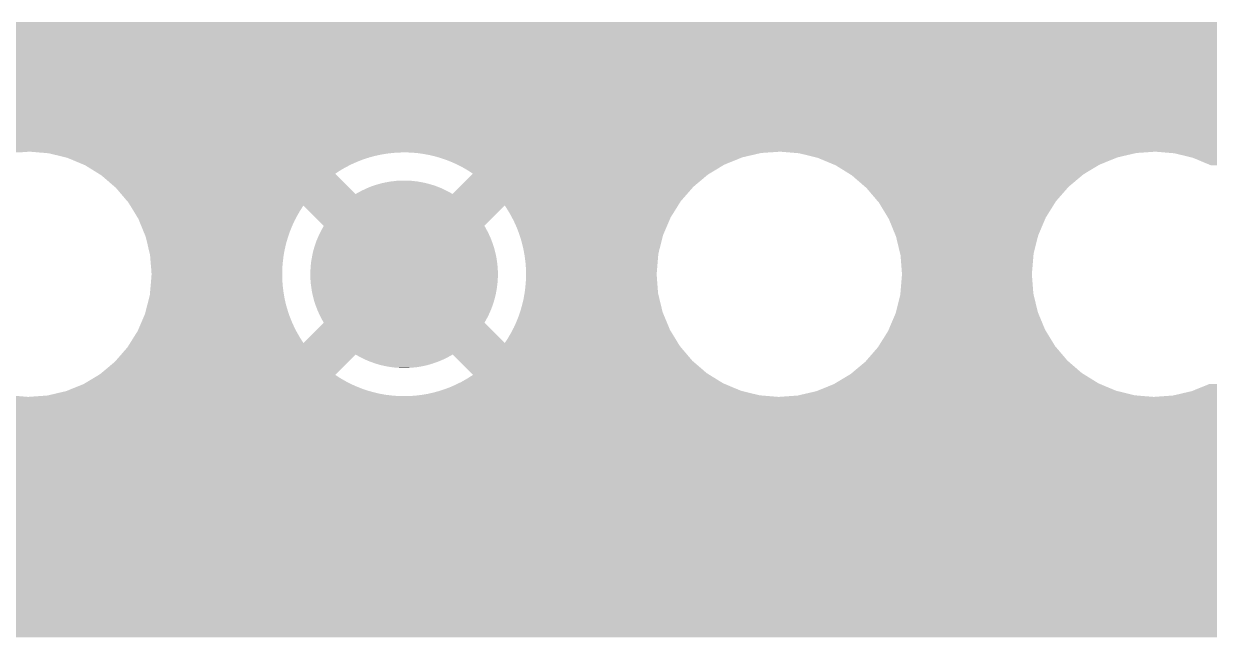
# Model space of a CAD drawing. Extents: x 295 to 953, y 10 to 290.
# Drawn here: x 722 to 739.66, y 71.79 to 80.94 of the extents above; entities that cross this region are included whole.
import ezdxf

# ---------------------------------------------------------------- set-up
doc = ezdxf.new("R2010")
doc.units = 0
doc.header["$LTSCALE"] = 5
doc.header["$MEASUREMENT"] = 0
doc.layers.add('GND1', color=7, linetype='CONTINUOUS')

msp = doc.modelspace()

# ---------------------------------------------------------------- linework, layer by layer
at = {"layer": 'GND1'}
for points in [[(693.495, 80.91), (693.488, 80.964), (803.69, 80.91), (803.705, 80.964)], [(693.518, 80.735), (693.495, 80.91), (803.674, 80.735), (803.69, 80.91)], [(693.545, 80.525), (693.518, 80.735), (803.696, 80.525), (803.674, 80.735)], [(693.546, 80.519), (693.545, 80.525), (803.699, 80.519), (803.696, 80.525)], [(693.554, 80.325), (693.546, 80.519), (803.762, 80.325), (803.699, 80.519)], [(693.562, 80.143), (693.554, 80.325), (803.869, 80.143), (803.762, 80.325)], [(693.568, 79.997), (693.562, 80.143), (804.002, 79.997), (803.869, 80.143)], [(693.564, 79.865), (693.568, 79.987), (804.183, 79.865), (804.011, 79.987)], [(693.568, 79.987), (693.568, 79.997), (804.011, 79.987), (804.002, 79.997)], [(693.562, 79.782), (693.564, 79.865), (804.377, 79.782), (804.183, 79.865)], [(693.511, 79.18), (693.558, 79.644), (815.742, 79.18), (815.871, 79.644)], [(693.558, 79.644), (693.559, 79.683), (815.871, 79.644), (815.882, 79.683)], [(693.559, 79.683), (693.561, 79.741), (815.882, 79.683), (815.904, 79.741)], [(693.561, 79.741), (693.562, 79.782), (804.584, 79.741), (804.377, 79.782)], [(693.488, 79.03), (693.505, 79.125), (815.713, 79.03), (815.731, 79.125)], [(693.505, 79.125), (693.511, 79.18), (815.731, 79.125), (815.742, 79.18)], [(711.048, 79.019), (710.916, 79.03), (721.938, 79.019), (722.092, 79.03)], [(722.224, 79.019), (722.092, 79.03), (733.114, 79.019), (733.268, 79.03)], [(722.246, 79.017), (722.224, 79.019), (727.587, 79.017), (727.677, 79.019)], [(722.32, 79.011), (722.246, 79.017), (727.497, 79.011), (727.587, 79.017)], [(722.377, 79.006), (722.32, 79.011), (727.457, 79.006), (727.497, 79.011)], [(722.401, 79), (722.377, 79.006), (727.407, 79), (727.457, 79.006)], [(722.463, 78.985), (722.401, 79), (727.319, 78.985), (727.407, 79)], [(722.543, 78.966), (722.463, 78.985), (727.231, 78.966), (727.319, 78.985)], [(722.64, 78.942), (722.543, 78.966), (727.144, 78.942), (727.231, 78.966)], [(722.654, 78.938), (722.64, 78.942), (727.133, 78.938), (727.144, 78.942)], [(722.713, 78.914), (722.654, 78.938), (727.058, 78.914), (727.133, 78.938)], [(727.767, 79.017), (727.677, 79.019), (733.077, 79.017), (733.114, 79.019)], [(727.852, 79.01), (727.767, 79.017), (732.984, 79.01), (733.077, 79.017)], [(727.857, 79.01), (727.852, 79.01), (732.982, 79.01), (732.984, 79.01)], [(727.946, 78.998), (727.857, 79.01), (732.932, 78.998), (732.982, 79.01)], [(728.035, 78.982), (727.946, 78.998), (732.864, 78.982), (732.932, 78.998)], [(728.122, 78.962), (728.035, 78.982), (732.776, 78.962), (732.864, 78.982)], [(728.18, 78.945), (728.122, 78.962), (732.705, 78.945), (732.776, 78.962)], [(728.209, 78.937), (728.18, 78.945), (732.685, 78.937), (732.705, 78.945)], [(728.294, 78.908), (728.209, 78.937), (732.614, 78.908), (732.685, 78.937)], [(733.511, 79.01), (733.268, 79.03), (738.572, 79.01), (738.856, 79.03)], [(733.553, 79.006), (733.511, 79.01), (738.556, 79.006), (738.572, 79.01)], [(733.802, 78.945), (733.553, 79.006), (738.293, 78.945), (738.556, 79.006)], [(733.83, 78.938), (733.802, 78.945), (738.276, 78.938), (738.293, 78.945)], [(734.069, 78.838), (733.83, 78.938), (738.029, 78.838), (738.276, 78.938)], [(738.988, 79.019), (738.856, 79.03), (815.711, 79.019), (815.713, 79.03)], [(739.01, 79.017), (738.988, 79.019), (744.351, 79.017), (744.441, 79.019)], [(739.084, 79.011), (739.01, 79.017), (744.261, 79.011), (744.351, 79.017)], [(739.141, 79.006), (739.084, 79.011), (744.221, 79.006), (744.261, 79.011)], [(739.165, 79), (739.141, 79.006), (744.171, 79), (744.221, 79.006)], [(739.227, 78.985), (739.165, 79), (744.083, 78.985), (744.171, 79)], [(739.307, 78.966), (739.227, 78.985), (743.995, 78.966), (744.083, 78.985)], [(739.404, 78.942), (739.307, 78.966), (743.908, 78.942), (743.995, 78.966)], [(739.418, 78.938), (739.404, 78.942), (743.897, 78.938), (743.908, 78.942)], [(739.477, 78.914), (739.418, 78.938), (743.822, 78.914), (743.897, 78.938)], [(722.79, 78.881), (722.713, 78.914), (726.974, 78.881), (727.058, 78.914)], [(722.877, 78.845), (722.79, 78.881), (726.892, 78.845), (726.974, 78.881)], [(722.918, 78.828), (722.877, 78.845), (726.858, 78.828), (726.892, 78.845)], [(722.956, 78.804), (722.918, 78.828), (726.811, 78.804), (726.858, 78.828)], [(723.028, 78.76), (722.956, 78.804), (726.733, 78.76), (726.811, 78.804)], [(723.106, 78.711), (723.028, 78.76), (726.657, 78.711), (726.733, 78.76)], [(728.378, 78.875), (728.294, 78.908), (732.532, 78.875), (732.614, 78.908)], [(728.46, 78.838), (728.378, 78.875), (732.441, 78.838), (732.532, 78.875)], [(728.54, 78.797), (728.46, 78.838), (732.372, 78.797), (732.44, 78.838)], [(728.46, 78.838), (728.46, 78.838), (732.44, 78.838), (732.441, 78.838)], [(728.618, 78.751), (728.54, 78.797), (732.297, 78.751), (732.372, 78.797)], [(728.694, 78.702), (728.618, 78.751), (732.215, 78.702), (732.297, 78.751)], [(734.094, 78.828), (734.069, 78.838), (738.011, 78.828), (738.029, 78.838)], [(734.315, 78.691), (734.094, 78.828), (737.784, 78.691), (738.011, 78.828)], [(739.554, 78.881), (739.477, 78.914), (743.738, 78.881), (743.822, 78.914)], [(739.641, 78.845), (739.554, 78.881), (743.656, 78.845), (743.738, 78.881)], [(739.682, 78.828), (739.641, 78.845), (743.622, 78.828), (743.656, 78.845)], [(723.12, 78.702), (723.106, 78.711), (726.644, 78.702), (726.657, 78.711)], [(723.161, 78.677), (723.12, 78.702), (726.669, 78.677), (726.644, 78.702)], [(723.377, 78.491), (723.161, 78.677), (726.855, 78.491), (726.669, 78.677)], [(727.388, 78.571), (727.402, 78.574), (727.951, 78.571), (727.934, 78.574)], [(727.402, 78.574), (727.466, 78.585), (727.934, 78.574), (727.874, 78.585)], [(727.466, 78.585), (727.48, 78.587), (727.874, 78.585), (727.855, 78.587)], [(727.48, 78.587), (727.546, 78.594), (727.855, 78.587), (727.795, 78.594)], [(727.546, 78.594), (727.558, 78.596), (727.795, 78.594), (727.774, 78.596)], [(727.558, 78.596), (727.629, 78.599), (727.774, 78.596), (727.716, 78.599)], [(727.629, 78.599), (727.637, 78.6), (727.716, 78.599), (727.637, 78.6)], [(728.499, 78.507), (728.682, 78.691), (731.977, 78.507), (732.196, 78.691)], [(728.682, 78.691), (728.694, 78.702), (732.196, 78.691), (732.215, 78.702)], [(734.337, 78.677), (734.315, 78.691), (737.768, 78.677), (737.784, 78.691)], [(734.534, 78.507), (734.337, 78.677), (737.565, 78.507), (737.768, 78.677)], [(723.455, 78.399), (723.377, 78.491), (726.947, 78.399), (726.855, 78.491)], [(723.546, 78.292), (723.455, 78.399), (731.789, 78.292), (731.883, 78.399)], [(726.947, 78.399), (726.961, 78.407), (728.391, 78.399), (728.377, 78.407)], [(726.961, 78.407), (727.017, 78.438), (728.377, 78.407), (728.322, 78.438)], [(727.017, 78.438), (727.03, 78.445), (728.322, 78.438), (728.307, 78.445)], [(727.03, 78.445), (727.088, 78.473), (728.307, 78.445), (728.251, 78.473)], [(727.088, 78.473), (727.101, 78.48), (728.251, 78.473), (728.236, 78.48)], [(727.101, 78.48), (727.16, 78.504), (728.236, 78.48), (728.178, 78.504)], [(727.16, 78.504), (727.174, 78.51), (728.178, 78.504), (728.163, 78.51)], [(727.174, 78.51), (727.235, 78.531), (728.163, 78.51), (728.104, 78.531)], [(727.235, 78.531), (727.249, 78.535), (728.104, 78.531), (728.088, 78.535)], [(727.249, 78.535), (727.311, 78.553), (728.088, 78.535), (728.028, 78.553)], [(727.311, 78.553), (727.325, 78.557), (728.028, 78.553), (728.012, 78.557)], [(727.325, 78.557), (727.388, 78.571), (728.012, 78.557), (727.951, 78.571)], [(728.391, 78.399), (728.499, 78.507), (731.883, 78.399), (731.977, 78.507)], [(734.553, 78.491), (734.534, 78.507), (737.551, 78.491), (737.565, 78.507)], [(734.722, 78.292), (734.553, 78.491), (737.377, 78.292), (737.551, 78.491)], [(723.562, 78.274), (723.546, 78.292), (731.778, 78.274), (731.789, 78.292)], [(723.59, 78.228), (723.562, 78.274), (731.749, 78.228), (731.778, 78.274)], [(723.636, 78.153), (723.59, 78.228), (726.121, 78.153), (726.17, 78.228)], [(726.473, 77.925), (726.17, 78.228), (728.865, 77.925), (729.168, 78.228)], [(729.221, 78.146), (729.168, 78.228), (731.698, 78.146), (731.749, 78.228)], [(734.738, 78.274), (734.722, 78.292), (737.366, 78.274), (737.377, 78.292)], [(734.874, 78.05), (734.738, 78.274), (737.226, 78.05), (737.366, 78.274)], [(723.683, 78.075), (723.636, 78.153), (726.076, 78.075), (726.121, 78.153)], [(723.711, 78.03), (723.683, 78.075), (726.052, 78.03), (726.076, 78.075)], [(729.266, 78.068), (729.221, 78.146), (731.649, 78.068), (731.698, 78.146)], [(729.275, 78.05), (729.266, 78.068), (731.638, 78.05), (731.649, 78.068)], [(729.307, 77.987), (729.275, 78.05), (731.611, 77.987), (731.638, 78.05)], [(734.887, 78.03), (734.874, 78.05), (737.217, 78.03), (737.226, 78.05)], [(723.725, 77.995), (723.711, 78.03), (726.034, 77.995), (726.052, 78.03)], [(723.759, 77.913), (723.725, 77.995), (725.997, 77.913), (726.034, 77.995)], [(723.793, 77.829), (723.759, 77.913), (725.964, 77.829), (725.997, 77.913)], [(726.434, 77.856), (726.45, 77.884), (728.903, 77.856), (728.889, 77.884)], [(726.45, 77.884), (726.473, 77.925), (728.889, 77.884), (728.865, 77.925)], [(729.344, 77.905), (729.307, 77.987), (731.576, 77.905), (731.611, 77.987)], [(729.377, 77.821), (729.344, 77.905), (731.54, 77.821), (731.576, 77.905)], [(734.986, 77.787), (734.887, 78.03), (737.114, 77.787), (737.217, 78.03)], [(723.819, 77.766), (723.793, 77.829), (725.943, 77.766), (725.964, 77.829)], [(723.825, 77.743), (723.819, 77.766), (725.935, 77.743), (725.943, 77.766)], [(723.846, 77.657), (723.825, 77.743), (725.91, 77.657), (725.935, 77.743)], [(726.352, 77.668), (726.368, 77.713), (728.986, 77.668), (728.969, 77.713)], [(726.368, 77.713), (726.381, 77.742), (728.969, 77.713), (728.958, 77.742)], [(726.381, 77.742), (726.399, 77.785), (728.958, 77.742), (728.938, 77.785)], [(726.399, 77.785), (726.413, 77.814), (728.938, 77.785), (728.925, 77.814)], [(726.413, 77.814), (726.434, 77.856), (728.925, 77.814), (728.903, 77.856)], [(729.388, 77.787), (729.377, 77.821), (731.526, 77.787), (731.54, 77.821)], [(729.405, 77.736), (729.388, 77.787), (731.513, 77.736), (731.526, 77.787)], [(729.429, 77.649), (729.405, 77.736), (731.491, 77.649), (731.513, 77.736)], [(734.995, 77.766), (734.986, 77.787), (737.108, 77.766), (737.114, 77.787)], [(735.056, 77.511), (734.995, 77.766), (737.044, 77.511), (737.108, 77.766)], [(723.866, 77.569), (723.846, 77.657), (725.89, 77.569), (725.91, 77.657)], [(723.886, 77.488), (723.866, 77.569), (725.875, 77.488), (725.89, 77.569)], [(726.301, 77.486), (726.308, 77.517), (729.037, 77.486), (729.03, 77.517)], [(726.308, 77.517), (726.319, 77.563), (729.03, 77.517), (729.018, 77.563)], [(726.319, 77.563), (726.328, 77.593), (729.018, 77.563), (729.01, 77.593)], [(726.328, 77.593), (726.341, 77.638), (729.01, 77.593), (728.996, 77.638)], [(726.341, 77.638), (726.352, 77.668), (728.996, 77.638), (728.986, 77.668)], [(729.449, 77.561), (729.429, 77.649), (731.468, 77.561), (731.491, 77.649)], [(729.458, 77.511), (729.449, 77.561), (731.456, 77.511), (731.468, 77.561)], [(723.886, 77.48), (723.886, 77.488), (725.874, 77.48), (725.875, 77.488)], [(723.893, 77.391), (723.886, 77.48), (725.863, 77.391), (725.874, 77.48)], [(723.901, 77.301), (723.893, 77.391), (725.855, 77.301), (725.863, 77.391)], [(726.278, 77.329), (726.281, 77.361), (729.06, 77.329), (729.057, 77.361)], [(726.281, 77.361), (726.287, 77.408), (729.057, 77.361), (729.05, 77.408)], [(726.287, 77.408), (726.293, 77.439), (729.05, 77.408), (729.046, 77.439)], [(726.293, 77.439), (726.301, 77.486), (729.046, 77.439), (729.037, 77.486)], [(729.465, 77.472), (729.458, 77.511), (731.452, 77.472), (731.456, 77.511)], [(729.476, 77.383), (729.465, 77.472), (731.445, 77.383), (731.452, 77.472)], [(729.483, 77.293), (729.476, 77.383), (731.437, 77.293), (731.445, 77.383)], [(735.062, 77.488), (735.056, 77.511), (737.042, 77.488), (737.044, 77.511)], [(735.084, 77.203), (735.062, 77.488), (737.018, 77.203), (737.042, 77.488)], [(723.908, 77.203), (723.901, 77.301), (725.853, 77.203), (725.855, 77.301)], [(723.901, 77.113), (723.908, 77.203), (725.855, 77.113), (725.853, 77.203)], [(726.272, 77.203), (726.273, 77.251), (729.066, 77.203), (729.065, 77.251)], [(726.273, 77.156), (726.272, 77.203), (729.065, 77.156), (729.066, 77.203)], [(726.273, 77.251), (726.275, 77.282), (729.065, 77.251), (729.064, 77.282)], [(726.275, 77.282), (726.278, 77.329), (729.064, 77.282), (729.06, 77.329)], [(729.482, 77.105), (729.485, 77.203), (731.437, 77.105), (731.43, 77.203)], [(729.485, 77.203), (729.483, 77.293), (731.43, 77.203), (731.437, 77.293)], [(735.06, 76.918), (735.084, 77.203), (737.04, 76.918), (737.018, 77.203)], [(723.885, 76.934), (723.893, 77.023), (725.873, 76.934), (725.862, 77.023)], [(723.893, 77.023), (723.901, 77.113), (725.862, 77.023), (725.855, 77.113)], [(726.274, 77.124), (726.273, 77.156), (729.063, 77.124), (729.065, 77.156)], [(726.278, 77.077), (726.274, 77.124), (729.06, 77.077), (729.063, 77.124)], [(726.281, 77.045), (726.278, 77.077), (729.056, 77.045), (729.06, 77.077)], [(726.288, 76.999), (726.281, 77.045), (729.051, 76.999), (729.056, 77.045)], [(726.292, 76.967), (726.288, 76.999), (729.045, 76.967), (729.051, 76.999)], [(729.464, 76.926), (729.475, 77.015), (731.451, 76.926), (731.444, 77.015)], [(729.475, 77.015), (729.482, 77.105), (731.444, 77.015), (731.437, 77.105)], [(723.847, 76.757), (723.869, 76.845), (725.908, 76.757), (725.888, 76.845)], [(723.869, 76.845), (723.882, 76.896), (725.888, 76.845), (725.88, 76.896)], [(723.882, 76.896), (723.885, 76.934), (725.88, 76.896), (725.873, 76.934)], [(726.301, 76.921), (726.292, 76.967), (729.037, 76.921), (729.045, 76.967)], [(726.308, 76.89), (726.301, 76.921), (729.03, 76.89), (729.037, 76.921)], [(726.319, 76.844), (726.308, 76.89), (729.019, 76.844), (729.03, 76.89)], [(726.327, 76.813), (726.319, 76.844), (729.01, 76.813), (729.019, 76.844)], [(726.342, 76.768), (726.327, 76.813), (728.996, 76.768), (729.01, 76.813)], [(729.427, 76.75), (729.448, 76.837), (731.492, 76.75), (731.471, 76.837)], [(729.448, 76.837), (729.462, 76.918), (731.471, 76.837), (731.452, 76.918)], [(729.462, 76.918), (729.464, 76.926), (731.452, 76.918), (731.451, 76.926)], [(734.994, 76.641), (735.058, 76.896), (737.106, 76.641), (737.045, 76.896)], [(735.058, 76.896), (735.06, 76.918), (737.045, 76.896), (737.04, 76.918)], [(723.812, 76.619), (723.825, 76.671), (725.95, 76.619), (725.933, 76.671)], [(723.825, 76.671), (723.847, 76.757), (725.933, 76.671), (725.908, 76.757)], [(726.352, 76.738), (726.342, 76.768), (728.986, 76.738), (728.996, 76.768)], [(726.369, 76.694), (726.352, 76.738), (728.97, 76.694), (728.986, 76.738)], [(726.38, 76.664), (726.369, 76.694), (728.957, 76.664), (728.97, 76.694)], [(726.4, 76.621), (726.38, 76.664), (728.939, 76.621), (728.957, 76.664)], [(729.374, 76.578), (729.395, 76.641), (731.544, 76.578), (731.518, 76.641)], [(729.395, 76.641), (729.403, 76.663), (731.518, 76.641), (731.513, 76.663)], [(729.403, 76.663), (729.427, 76.75), (731.513, 76.663), (731.492, 76.75)], [(734.988, 76.619), (734.994, 76.641), (737.115, 76.619), (737.106, 76.641)], [(723.727, 76.419), (723.762, 76.501), (726.031, 76.419), (725.994, 76.501)], [(723.762, 76.501), (723.798, 76.585), (725.994, 76.501), (725.961, 76.585)], [(723.798, 76.585), (723.812, 76.619), (725.961, 76.585), (725.95, 76.619)], [(726.17, 76.178), (726.473, 76.481), (729.168, 76.178), (728.865, 76.481)], [(726.413, 76.592), (726.4, 76.621), (728.925, 76.592), (728.939, 76.621)], [(726.435, 76.55), (726.413, 76.592), (728.904, 76.55), (728.925, 76.592)], [(726.449, 76.522), (726.435, 76.55), (728.888, 76.522), (728.904, 76.55)], [(726.473, 76.481), (726.449, 76.522), (728.865, 76.481), (728.888, 76.522)], [(729.304, 76.412), (729.341, 76.494), (731.613, 76.412), (731.579, 76.494)], [(729.341, 76.494), (729.374, 76.578), (731.579, 76.494), (731.544, 76.578)], [(734.885, 76.377), (734.988, 76.619), (737.215, 76.377), (737.115, 76.619)], [(723.64, 76.261), (723.689, 76.339), (726.117, 76.261), (726.072, 76.339)], [(723.689, 76.339), (723.7, 76.356), (726.072, 76.339), (726.063, 76.356)], [(723.7, 76.356), (723.727, 76.419), (726.063, 76.356), (726.031, 76.419)], [(729.217, 76.254), (729.262, 76.332), (731.702, 76.254), (731.655, 76.332)], [(729.262, 76.332), (729.285, 76.377), (731.655, 76.332), (731.627, 76.377)], [(729.285, 76.377), (729.304, 76.412), (731.627, 76.377), (731.613, 76.412)], [(734.736, 76.133), (734.876, 76.356), (737.364, 76.133), (737.228, 76.356)], [(734.876, 76.356), (734.885, 76.377), (737.228, 76.356), (737.215, 76.377)], [(723.455, 76.007), (723.548, 76.114), (731.883, 76.007), (731.792, 76.114)], [(723.548, 76.114), (723.56, 76.133), (731.792, 76.114), (731.776, 76.133)], [(723.56, 76.133), (723.588, 76.178), (731.776, 76.133), (731.748, 76.178)], [(723.588, 76.178), (723.64, 76.261), (726.17, 76.178), (726.117, 76.261)], [(729.168, 76.178), (729.217, 76.254), (731.748, 76.178), (731.702, 76.254)], [(734.551, 75.915), (734.724, 76.114), (737.549, 75.915), (737.38, 76.114)], [(734.724, 76.114), (734.736, 76.133), (737.38, 76.114), (737.364, 76.133)], [(723.361, 75.899), (723.455, 76.007), (726.839, 75.899), (726.947, 76.007)], [(726.961, 75.999), (726.947, 76.007), (728.377, 75.999), (728.391, 76.007)], [(727.016, 75.968), (726.961, 75.999), (728.321, 75.968), (728.377, 75.999)], [(727.031, 75.961), (727.016, 75.968), (728.308, 75.961), (728.321, 75.968)], [(727.087, 75.933), (727.031, 75.961), (728.25, 75.933), (728.308, 75.961)], [(727.102, 75.927), (727.087, 75.933), (728.237, 75.927), (728.25, 75.933)], [(727.159, 75.902), (727.102, 75.927), (728.177, 75.902), (728.237, 75.927)], [(728.483, 75.915), (728.391, 76.007), (731.961, 75.915), (731.883, 76.007)], [(723.142, 75.716), (723.361, 75.899), (726.655, 75.716), (726.839, 75.899)], [(727.175, 75.897), (727.159, 75.902), (728.164, 75.897), (728.177, 75.902)], [(727.234, 75.876), (727.175, 75.897), (728.103, 75.876), (728.164, 75.897)], [(727.25, 75.871), (727.234, 75.876), (728.089, 75.871), (728.103, 75.876)], [(727.31, 75.853), (727.25, 75.871), (728.027, 75.853), (728.089, 75.871)], [(727.326, 75.849), (727.31, 75.853), (728.013, 75.849), (728.027, 75.853)], [(727.386, 75.835), (727.326, 75.849), (727.95, 75.835), (728.013, 75.849)], [(727.404, 75.832), (727.386, 75.835), (727.936, 75.832), (727.95, 75.835)], [(727.464, 75.821), (727.404, 75.832), (727.871, 75.821), (727.936, 75.832)], [(727.483, 75.819), (727.464, 75.821), (727.858, 75.819), (727.871, 75.821)], [(727.543, 75.812), (727.483, 75.819), (727.792, 75.812), (727.858, 75.819)], [(727.564, 75.811), (727.543, 75.812), (727.78, 75.811), (727.792, 75.812)], [(727.622, 75.807), (727.564, 75.811), (727.709, 75.807), (727.78, 75.811)], [(727.701, 75.807), (727.622, 75.807), (727.701, 75.807), (727.709, 75.807)], [(728.669, 75.729), (728.483, 75.915), (732.177, 75.729), (731.961, 75.915)], [(734.334, 75.729), (734.537, 75.899), (737.765, 75.729), (737.568, 75.899)], [(734.537, 75.899), (734.551, 75.915), (737.568, 75.899), (737.549, 75.915)], [(722.898, 75.569), (722.966, 75.61), (726.878, 75.569), (726.797, 75.61)], [(722.966, 75.61), (723.041, 75.655), (726.797, 75.61), (726.719, 75.655)], [(723.041, 75.655), (723.123, 75.704), (726.719, 75.655), (726.644, 75.704)], [(723.123, 75.704), (723.142, 75.716), (726.644, 75.704), (726.655, 75.716)], [(728.446, 75.562), (728.48, 75.579), (732.461, 75.562), (732.42, 75.579)], [(728.48, 75.579), (728.527, 75.602), (732.42, 75.579), (732.382, 75.602)], [(728.527, 75.602), (728.605, 75.647), (732.382, 75.602), (732.31, 75.647)], [(728.605, 75.647), (728.681, 75.695), (732.31, 75.647), (732.232, 75.695)], [(728.694, 75.704), (728.669, 75.729), (732.218, 75.704), (732.177, 75.729)], [(728.681, 75.695), (728.694, 75.704), (732.232, 75.695), (732.218, 75.704)], [(734.073, 75.568), (734.09, 75.579), (738.033, 75.568), (738.008, 75.579)], [(734.09, 75.579), (734.318, 75.716), (738.008, 75.579), (737.787, 75.716)], [(734.318, 75.716), (734.334, 75.729), (737.787, 75.716), (737.765, 75.729)], [(722.261, 75.39), (722.354, 75.396), (727.571, 75.39), (727.486, 75.396)], [(722.354, 75.396), (722.356, 75.397), (727.486, 75.396), (727.481, 75.397)], [(722.356, 75.397), (722.405, 75.408), (727.481, 75.397), (727.392, 75.408)], [(722.405, 75.408), (722.474, 75.424), (727.392, 75.408), (727.303, 75.424)], [(722.474, 75.424), (722.561, 75.445), (727.303, 75.424), (727.215, 75.445)], [(722.561, 75.445), (722.632, 75.461), (727.215, 75.445), (727.157, 75.461)], [(722.632, 75.461), (722.653, 75.469), (727.157, 75.461), (727.129, 75.469)], [(722.653, 75.469), (722.724, 75.498), (727.129, 75.469), (727.043, 75.498)], [(722.724, 75.498), (722.806, 75.531), (727.043, 75.498), (726.96, 75.531)], [(722.806, 75.531), (722.897, 75.568), (726.96, 75.531), (726.878, 75.568)], [(722.897, 75.568), (722.898, 75.569), (726.878, 75.568), (726.878, 75.569)], [(727.751, 75.389), (727.841, 75.395), (733.092, 75.389), (733.017, 75.395)], [(727.841, 75.395), (727.881, 75.4), (733.017, 75.395), (732.961, 75.4)], [(727.881, 75.4), (727.93, 75.406), (732.961, 75.4), (732.937, 75.406)], [(727.93, 75.406), (728.019, 75.421), (732.937, 75.406), (732.875, 75.421)], [(728.019, 75.421), (728.107, 75.441), (732.875, 75.421), (732.795, 75.441)], [(728.107, 75.441), (728.194, 75.465), (732.795, 75.441), (732.698, 75.465)], [(728.194, 75.465), (728.205, 75.468), (732.698, 75.465), (732.684, 75.468)], [(728.205, 75.468), (728.28, 75.493), (732.684, 75.468), (732.625, 75.493)], [(728.28, 75.493), (728.364, 75.525), (732.625, 75.493), (732.548, 75.525)], [(728.364, 75.525), (728.446, 75.562), (732.548, 75.525), (732.461, 75.562)], [(733.245, 75.376), (733.53, 75.396), (738.833, 75.376), (738.591, 75.396)], [(733.53, 75.396), (733.546, 75.4), (738.591, 75.396), (738.549, 75.4)], [(733.546, 75.4), (733.808, 75.461), (738.549, 75.4), (738.3, 75.461)], [(733.808, 75.461), (733.826, 75.468), (738.3, 75.461), (738.272, 75.468)], [(733.826, 75.468), (734.073, 75.568), (738.272, 75.468), (738.033, 75.568)], [(739.025, 75.39), (739.118, 75.396), (744.335, 75.39), (744.25, 75.396)], [(739.118, 75.396), (739.12, 75.397), (744.25, 75.396), (744.245, 75.397)], [(739.12, 75.397), (739.169, 75.408), (744.245, 75.397), (744.156, 75.408)], [(739.169, 75.408), (739.238, 75.424), (744.156, 75.408), (744.067, 75.424)], [(739.238, 75.424), (739.325, 75.445), (744.067, 75.424), (743.979, 75.445)], [(739.325, 75.445), (739.396, 75.461), (743.979, 75.445), (743.921, 75.461)], [(739.396, 75.461), (739.417, 75.469), (743.921, 75.461), (743.893, 75.469)], [(739.417, 75.469), (739.488, 75.498), (743.893, 75.469), (743.807, 75.498)], [(739.488, 75.498), (739.57, 75.531), (743.807, 75.498), (743.724, 75.531)], [(739.57, 75.531), (739.661, 75.568), (743.724, 75.531), (743.642, 75.568)], [(691.193, 75.169), (691.337, 75.291), (763.992, 75.169), (763.809, 75.291)], [(691.337, 75.291), (691.438, 75.376), (763.809, 75.291), (763.715, 75.376)], [(710.893, 75.376), (711.048, 75.387), (722.069, 75.376), (721.938, 75.387)], [(722.069, 75.376), (722.224, 75.387), (733.245, 75.376), (733.114, 75.387)], [(722.224, 75.387), (722.261, 75.39), (727.661, 75.387), (727.571, 75.39)], [(727.661, 75.387), (727.751, 75.389), (733.114, 75.387), (733.092, 75.389)], [(738.833, 75.376), (738.988, 75.387), (763.715, 75.376), (763.702, 75.387)], [(738.988, 75.387), (739.025, 75.39), (744.425, 75.387), (744.335, 75.39)], [(690.96, 75.006), (691.135, 75.129), (764.321, 75.006), (764.054, 75.129)], [(691.135, 75.129), (691.193, 75.169), (764.054, 75.129), (763.992, 75.169)], [(690.752, 74.861), (690.766, 74.869), (769.85, 74.861), (769.829, 74.869)], [(690.766, 74.869), (690.791, 74.887), (769.829, 74.869), (769.785, 74.887)], [(690.791, 74.887), (690.845, 74.924), (764.896, 74.887), (764.604, 74.924)], [(690.845, 74.924), (690.96, 75.006), (764.604, 74.924), (764.321, 75.006)], [(690.315, 74.606), (690.524, 74.728), (816.49, 74.606), (816.414, 74.728)], [(690.524, 74.728), (690.526, 74.729), (770.608, 74.728), (770.512, 74.729)], [(690.526, 74.729), (690.536, 74.735), (770.512, 74.729), (770.415, 74.735)], [(690.536, 74.735), (690.553, 74.745), (770.415, 74.735), (770.319, 74.745)], [(690.553, 74.745), (690.578, 74.759), (770.319, 74.745), (770.223, 74.759)], [(690.578, 74.759), (690.61, 74.778), (770.223, 74.759), (770.128, 74.778)], [(690.61, 74.778), (690.65, 74.801), (770.128, 74.778), (770.034, 74.801)], [(690.65, 74.801), (690.697, 74.829), (770.034, 74.801), (769.941, 74.829)], [(690.697, 74.829), (690.752, 74.861), (769.941, 74.829), (769.85, 74.861)], [(689.844, 74.383), (690.315, 74.606), (816.629, 74.383), (816.49, 74.606)], [(689.355, 74.201), (689.773, 74.357), (816.762, 74.201), (816.645, 74.357)], [(689.773, 74.357), (689.844, 74.383), (816.645, 74.357), (816.629, 74.383)], [(688.852, 74.061), (689.355, 74.201), (816.866, 74.061), (816.762, 74.201)], [(688.339, 73.965), (688.852, 74.061), (816.938, 73.965), (816.866, 74.061)], [(564.237, 73.549), (564.492, 73.821), (817.305, 73.549), (817.063, 73.821)], [(564.492, 73.821), (564.559, 73.906), (817.063, 73.821), (816.987, 73.906)], [(687.298, 73.906), (687.82, 73.913), (816.987, 73.906), (816.981, 73.913)], [(687.82, 73.913), (688.077, 73.939), (816.981, 73.913), (816.958, 73.939)], [(688.077, 73.939), (688.339, 73.965), (816.958, 73.939), (816.938, 73.965)], [(564.135, 73.44), (564.237, 73.549), (817.42, 73.44), (817.305, 73.549)], [(563.857, 73.191), (564.135, 73.44), (817.684, 73.191), (817.42, 73.44)], [(563.746, 73.092), (563.857, 73.191), (817.809, 73.092), (817.684, 73.191)], [(563.448, 72.866), (563.746, 73.092), (818.093, 72.866), (817.809, 73.092)], [(563.012, 72.578), (563.33, 72.778), (818.528, 72.578), (818.227, 72.778)], [(563.33, 72.778), (563.448, 72.866), (818.227, 72.778), (818.093, 72.866)], [(562.888, 72.5), (563.012, 72.578), (818.67, 72.5), (818.528, 72.578)], [(562.553, 72.328), (562.888, 72.5), (818.986, 72.328), (818.67, 72.5)], [(562.073, 72.118), (562.424, 72.262), (819.463, 72.118), (819.136, 72.262)], [(562.424, 72.262), (562.553, 72.328), (819.136, 72.262), (818.986, 72.328)], [(561.576, 71.949), (561.941, 72.064), (819.957, 71.949), (819.622, 72.064)], [(561.941, 72.064), (562.073, 72.118), (819.622, 72.064), (819.463, 72.118)], [(561.063, 71.824), (561.443, 71.908), (820.464, 71.824), (820.125, 71.908)], [(561.443, 71.908), (561.576, 71.949), (820.125, 71.908), (819.957, 71.949)], [(560.933, 71.795), (561.063, 71.824), (820.615, 71.795), (820.464, 71.824)], [(560.933, 71.794), (560.933, 71.795), (820.615, 71.794), (820.615, 71.795)]]:
    msp.add_solid(points, dxfattribs=at)

doc.saveas('drawing.dxf')
